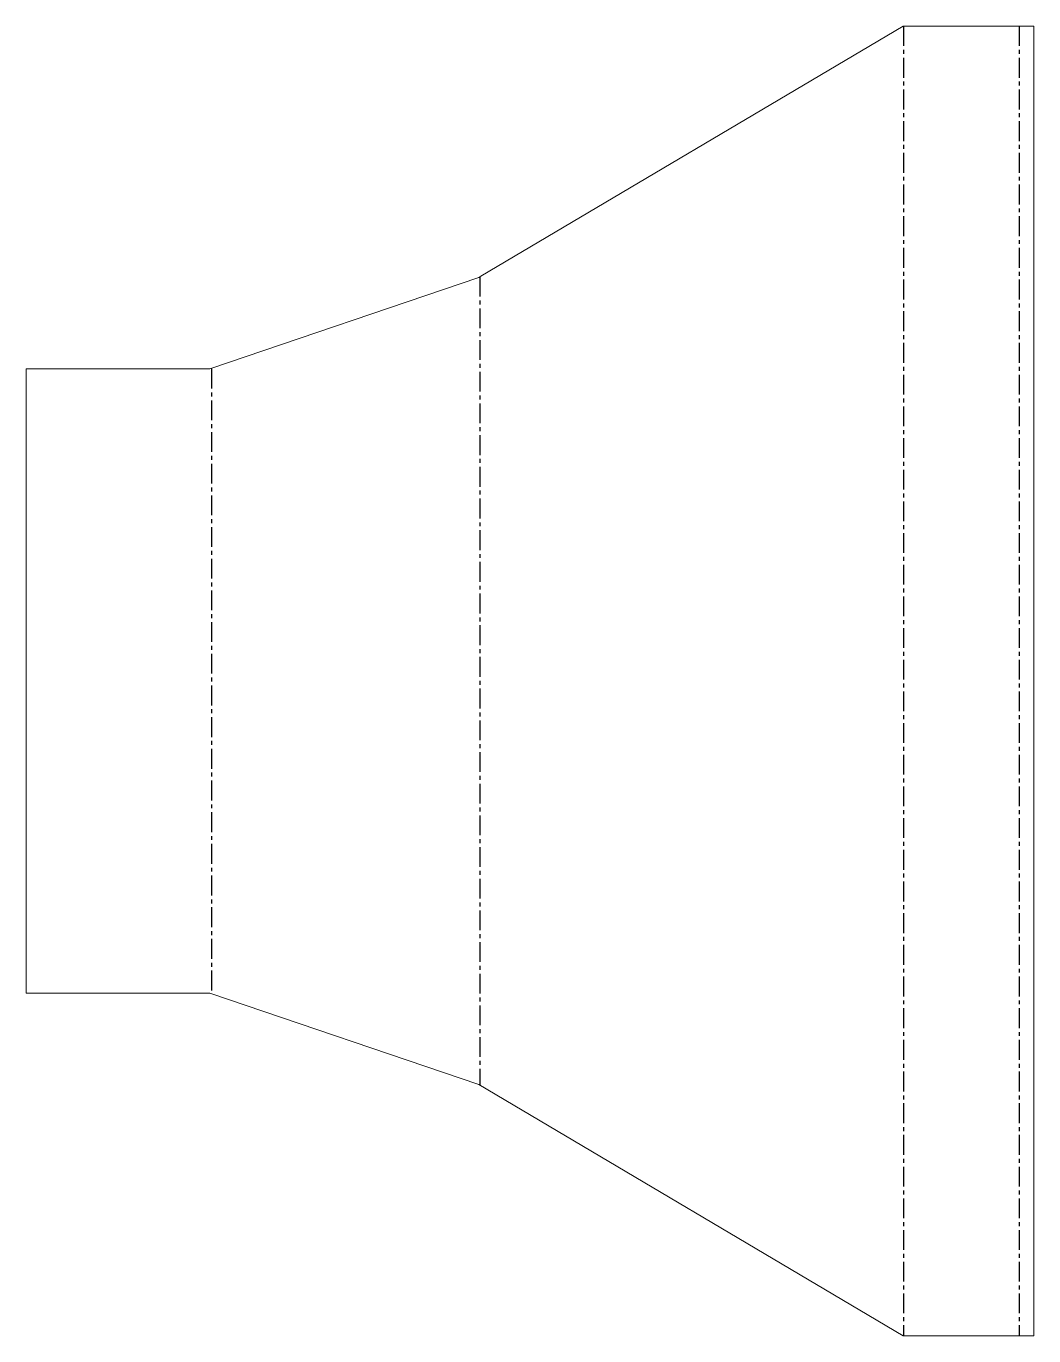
# Model space of a CAD drawing. Header units: millimetres. Extents: x 1069 to 1716, y 0 to 840.
import ezdxf

# ---------------------------------------------------------------- set-up
doc = ezdxf.new("R2010")
doc.units = ezdxf.units.MM
doc.linetypes.add('CENTERX2', pattern=[20.32, 12.7, -2.54, 2.54, -2.54])

msp = doc.modelspace()

# ---------------------------------------------------------------- linework, layer by layer
at = {"color": 7, "linetype": 'Continuous', "lineweight": 15}
for p, q in [((1360.66, 679.64), (1631.71, 840)), ((1715.59, 840), (1631.71, 840)), ((1715.59, 0), (1715.59, 840)), ((1186.96, 620.29), (1359.55, 678.86)), ((1360.66, 679.64), (1359.55, 678.86)), ((1069.01, 219.71), (1069.01, 620.29)), ((1069.01, 620.29), (1186.96, 620.29)), ((1186.96, 219.71), (1069.01, 219.71)), ((1359.55, 161.14), (1186.96, 219.71)), ((1359.55, 161.14), (1631.71, 0)), ((1631.71, 0), (1715.59, 0))]:
    msp.add_line(p, q, dxfattribs=at)
at = {"color": 7, "linetype": 'CENTERX2'}
for p, q in [((1631.91, 840), (1631.91, 0)), ((1706.28, 840), (1706.28, 0)), ((1360.1, 679.25), (1360.1, 160.75)), ((1187.84, 620.29), (1187.84, 219.71))]:
    msp.add_line(p, q, dxfattribs=at)

doc.saveas('drawing.dxf')
